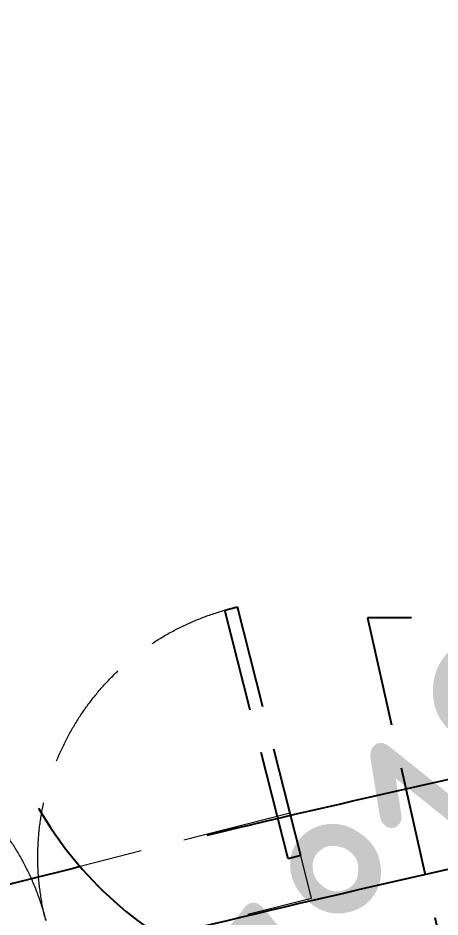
# Model space of a CAD drawing. Header units: inches. Extents: x 0 to 1813292486, y 0 to 3473589894.
# Drawn here: x 600665789 to 600666751, y 3473206840 to 3473208889 of the extents above; entities that cross this region are included whole.
import ezdxf

# ---------------------------------------------------------------- set-up
doc = ezdxf.new("R2010")
doc.units = ezdxf.units.IN
doc.header["$LTSCALE"] = 1000
doc.header["$MEASUREMENT"] = 0
doc.linetypes.add('AX-MALL-DIM-P02$0$DASH', pattern=[0.35, 0.25, -0.1])
doc.linetypes.add('AX-MALL-WALL-P02-QT$0$DASH', pattern=[0.35, 0.25, -0.1])
for name, color, linetype in [('A-Anno-Note', 241, 'Continuous'), ('AX-MALL-DIM-P02$0$A-Anno-Dims', 3, 'Continuous'), ('AX-MALL-DIM-P02$0$A-Detl-Patt', 8, 'Continuous'), ('AX-MALL-P02-200$0$A-Anno-Note', 241, 'Continuous'), ('AX-MALL-WALL-P02$0$A-Anno-Note', 241, 'Continuous'), ('AX-MALL-WALL-P02-QT$0$A-Detl-Patt', 8, 'Continuous'), ('AX-MALL-WALL-P02-QT$0$A-Detl-Thin', 131, 'Continuous')]:
    doc.layers.add(name, color=color, linetype=linetype)
doc.layers.add('AX-MALL-WALL-P02-QT$0$M-AUX-TO-ARCH', color=1, linetype='Continuous', plot=False)
doc.styles.add('AX-MALL-DIM-P02$0$_TCH_DIM_T3', font='gbenor.shx')
doc.dimstyles.new('AX-MALL-DIM-P02$0$_TCH_ARROW&&180', dxfattribs={"dimtxt": 535.5, "dimasz": 540, "dimexe": 450, "dimexo": 450, "dimgap": 137.25, "dimtad": 1, "dimdec": 0, "dimzin": 0, "dimdsep": 46, "dimtxsty": 'AX-MALL-DIM-P02$0$_TCH_DIM_T3', "dimcen": 0.09, "dimclrt": 7, "dimaunit": 1, "dimadec": 3, "dimazin": 2, "dimtfac": 1, "dimtdec": 0, "dimtix": 1, "dimtmove": 2, "dimatfit": 3, "dimfxl": 500, "dimtolj": 1, "dimtzin": 0, "dimarcsym": 0})

# ---------------------------------------------------------------- blocks, each defined once
blk = doc.blocks.new('AX-MALL-WALL-P02-QT$0$tj')
at = {"layer": 'AX-MALL-WALL-P02-QT$0$A-Detl-Patt'}
h = blk.add_hatch(dxfattribs=at)
h.set_pattern_fill('STEEL', color=256, scale=100.0000000000001, angle=50.43183869082386)
h.set_pattern_definition([(75.00000000004839, (-14278.19445574284, 156289.8254051208), (-153.3407249234246, 41.08752340989569), []), (75.00000000004839, (-14317.88195610046, 156358.5661673546), (-153.3407249234246, 41.08752340989569), [])])
edge = h.paths.add_edge_path()
edge.add_arc((274302.9537697641, 370915.3693751197), 354853.2281302969, 270.9601093956941, 275.9513128638887)
edge.add_line((311095.3180618286, 17974.67259407043), (323404.2928284407, 17664.898229599))
edge.add_arc((337498.5854798314, -5423.033113246463), 27049.98445535583, 84.4296474408203, 121.40245730350341, ccw=False)
edge.add_line((340124.270958662, 21499.21483898163), (352435.6233639717, 23411.5238032341))
edge.add_line((352435.6233639717, 23411.5238032341), (352460.3320846558, 23263.57286787033))
edge.add_arc((262948.9762239404, 558936.3422532297), 543099.989586636, 279.486523026639, 288.5053300047131)
edge.add_line((435325.042740941, 43917.80823612213), (435185.9318172932, 44187.60760259628))
edge.add_arc((262948.9762341097, 558936.342259489), 542799.9895904897, 279.51816553668203, 288.50044427399206, ccw=False)
edge.add_line((352706.5441896915, 23608.95860147476), (352681.7270303965, 23756.88773488998))
edge.add_line((352681.7270303965, 23756.88773488998), (340117.7681742907, 21803.84383869171))
edge.add_arc((337510.0970116529, -5455.006554111635), 27383.29552171703, 84.53552636432372, 121.2026843873002)
edge.add_line((323323.7129554749, 17967.02113437653), (311085.7617697716, 18275.00808191299))
edge.add_arc((274273.8104503512, 371474.5356685471), 355112.6948552598, 270.96411062040687, 275.9501261722048, ccw=False)
edge.add_line((280248.9759351015, 16412.11376953125), (280248.9759185314, 16111.96136569977))
blk = doc.blocks.new('AX-MALL-WALL-P02-QT$0$1')
at = {"layer": 'AX-MALL-WALL-P02-QT$0$A-Detl-Patt', "linetype": 'AX-MALL-WALL-P02-QT$0$DASH', "extrusion": (0, 0, -1)}
for p, q in [((108521.714856267, -109072.1955194473), (108772.1514668465, -108543.5117721558)), ((108799.2634540796, -108556.3546748161), (108772.1514668465, -108543.5117721558)), ((108548.8268431425, -109085.0384221077), (108799.2634540796, -108556.3546748161)), ((109579.0823497772, -109573.0687398911), (109829.5189602375, -109044.3849935532)), ((109829.5189602375, -109044.3849935532), (109856.6309474707, -109057.2278962135)), ((109606.1943365335, -109585.9116430283), (109856.6309474707, -109057.2278962135)), ((108521.714856267, -109072.1955194473), (108548.8268431425, -109085.0384221077)), ((109606.1943365335, -109585.9116430283), (109579.0823497772, -109573.0687398911))]:
    blk.add_line(p, q, dxfattribs=at)
at = {"layer": 'AX-MALL-WALL-P02-QT$0$A-Detl-Patt', "linetype": 'AX-MALL-WALL-P02-QT$0$DASH', "lineweight": 13, "extrusion": (0, 0, -1)}
blk.add_lwpolyline([(-108799.1811138391, -108556.5284986496, 0.4067224467930122), (-109063.9545964003, -109329.0535812378, 0.4067224466732205), (-109829.4366202354, -109044.5588169098)], format="xyb", dxfattribs=at)
at = {"layer": 'AX-MALL-WALL-P02-QT$0$A-Detl-Patt', "linetype": 'AX-MALL-WALL-P02-QT$0$DASH', "lineweight": 13}
blk.add_lwpolyline([(108478.905179143, -109162.5688095093), (109563.3846606016, -109676.2849311829), (109649.0040137768, -109495.538351059), (108564.524532795, -108981.8222289085)], close=True, dxfattribs=at)
blk = doc.blocks.new('AX-MALL-WALL-P02-QT')
at = {"layer": 'AX-MALL-WALL-P02-QT$0$A-Detl-Thin', "linetype": 'AX-MALL-WALL-P02-QT$0$DASH', "ltscale": 3}
for points in [[(600459656.2646236, 3473037224.11604, -0.03499497953962518), (600464062.1366787, 3473036749.386012, -0.02348894619841299)], [(600459582.7053267, 3473037026.657281, -0.0349450897919042), (600463955.5757333, 3473036565.209725, -0.0349450897919042)]]:
    blk.add_lwpolyline(points, format="xyb", dxfattribs=at)
at = {"layer": 'AX-MALL-WALL-P02-QT$0$A-Detl-Thin', "rotation": 339.5681613091762}
blk.add_blockref('AX-MALL-WALL-P02-QT$0$tj', (600144118.6961328, 3473128496.287411), dxfattribs=at)
at = {"layer": 'AX-MALL-WALL-P02-QT$0$M-AUX-TO-ARCH', "rotation": 19.1990074032475}
blk.add_blockref('AX-MALL-WALL-P02-QT$0$1', (600322919.955168, 3473104345.50649), dxfattribs=at)
blk = doc.blocks.new('AX-MALL-WALL-P02')
at = {"layer": 'AX-MALL-WALL-P02$0$A-Anno-Note'}
blk.add_blockref('AX-MALL-WALL-P02-QT', (0, 0), dxfattribs=at)
blk = doc.blocks.new('*D1064')
at = {"layer": 'AX-MALL-DIM-P02$0$A-Anno-Dims', "color": 0, "lineweight": -2, "transparency": 16777216}
for p, q in [((600464014.2651868, 3473036900.528553), (600464032.6136656, 3473036893.693206)), ((600462624.2356849, 3473036068.274554), (600462621.5960684, 3473036048.872982))]:
    blk.add_line(p, q, dxfattribs=at)
for start, end in [(15.88482838701105, 52.20149547778922), (189.6190484883416, 225.9357155791197), (262.2523826698978, 339.5681612962329)]:
    blk.add_arc((600462799.0559728, 3473037353.229643), 866.3731684684753, start, end, dxfattribs=at)
at = {"layer": 'AX-MALL-DIM-P02$0$A-Anno-Dims', "color": 0, "transparency": 16777216}
for points in [[(600463722.2748146, 3473037586.789641), (600463542.4165022, 3473037593.930194), (600463610.9239995, 3473037050.784981)], [(600462235.8443143, 3473036811.644691), (600462157.2031755, 3473036649.732458), (600462682.2604446, 3473036494.765158)]]:
    blk.add_solid(points, dxfattribs=at)
at = {"layer": 'AX-MALL-DIM-P02$0$A-Anno-Dims', "color": 7, "transparency": 16777216, "insert": (600463036.0610986, 3473036957.384003), "char_height": 535.5, "attachment_point": 5, "rotation": 30.910271975646204, "style": 'AX-MALL-DIM-P02$0$_TCH_DIM_T3'}
blk.add_mtext('\\A1;77°18\'57"', dxfattribs=at)
blk = doc.blocks.new('AX-MALL-DIM-P02')
at = {"layer": 'AX-MALL-DIM-P02$0$A-Detl-Patt', "linetype": 'AX-MALL-DIM-P02$0$DASH'}
for p, q in [((600462799.0559728, 3473037353.229643), (600462596.8413861, 3473035866.922387)), ((600464204.6881932, 3473036829.590396), (600462799.0559728, 3473037353.229643))]:
    blk.add_line(p, q, dxfattribs=at)
at = {"layer": 'AX-MALL-DIM-P02$0$A-Anno-Dims'}
dim = blk.add_angular_dim_3p(base=(600463067.1295671, 3473036529.373457), center=(600462799.0559727, 3473037353.229643), p1=(600462684.9000611, 3473036514.166731), p2=(600463592.5755213, 3473037057.620327), dimstyle='AX-MALL-DIM-P02$0$_TCH_ARROW&&180', override={"dimgap": 0}, dxfattribs=at)
dim.commit()
dim.dimension.update_dxf_attribs({"geometry": '*D1064', "text_midpoint": (600463036.0610986, 3473036957.384003), "dimtype": 133, "text_rotation": 30.91027197564621})
blk = doc.blocks.new('AX-MALL-P02-200')
at = {"layer": 'AX-MALL-P02-200$0$A-Anno-Note'}
blk.add_blockref('AX-MALL-WALL-P02', (0, 0), dxfattribs=at)
blk.add_blockref('AX-MALL-DIM-P02', (0, 0), dxfattribs=at)

msp = doc.modelspace()

# ---------------------------------------------------------------- block references
at = {"layer": 'A-Anno-Note', "rotation": 20.43183869077545}
msp.add_blockref('AX-MALL-P02-200', (1250392458.527329, 9048125.682563305), dxfattribs=at)

doc.saveas('drawing.dxf')
